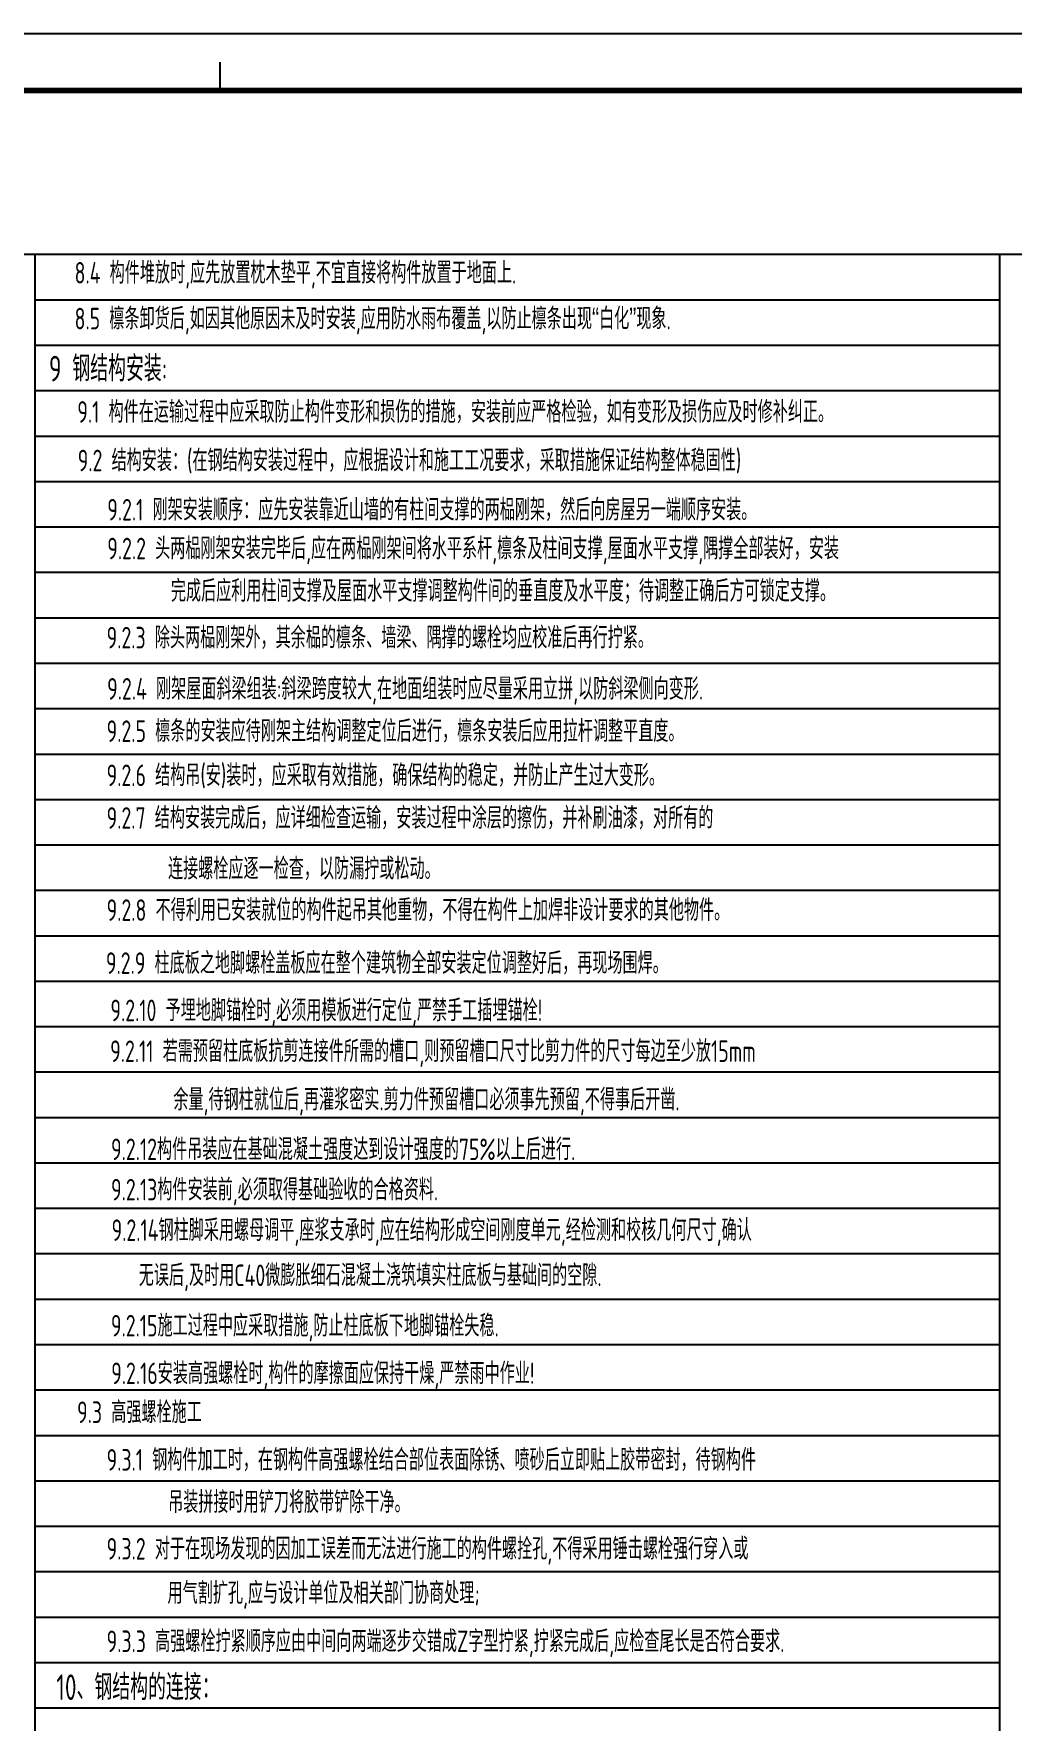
# Model space of a CAD drawing. Extents: x 899043 to 2598688, y -137197 to 211789.
# Drawn here: x 1025627 to 1051491, y 48503 to 93085 of the extents above; entities that cross this region are included whole.
import ezdxf

# ---------------------------------------------------------------- set-up
doc = ezdxf.new("R2010")
doc.units = 0
doc.header["$LTSCALE"] = 1500
doc.header["$MEASUREMENT"] = 0
for name, color, linetype in [('00-tk', 151, 'Continuous'), ('WELD_TEXT', 7, 'Continuous'), ('分格线', 40, 'Continuous')]:
    doc.layers.add(name, color=color, linetype=linetype)
doc.styles.add('TSSD_Norm', font='Tssdeng.shx', dxfattribs={"bigfont": 'hztxt.shx'})

# ---------------------------------------------------------------- blocks, each defined once
blk = doc.blocks.new('A$C67844AE1')
at = {"layer": '00-tk'}
for p, q in [((126149.9999999999, 89099.99999999988), (0, 89099.99999999988)), ((124649.9999999999, 87599.99999999988), (3750, 87599.99999999988))]:
    blk.add_line(p, q, dxfattribs=at)
at = {"layer": '00-tk', "const_width": 52.5}
blk.add_lwpolyline([(64200, 87599.99999999988), (64200, 88349.99999999988)], dxfattribs=at)
at = {"layer": '00-tk', "const_width": 150}
blk.add_lwpolyline([(3750, 87599.99999999988), (124649.9999999999, 87599.99999999988), (124649.9999999999, 1500), (3750, 1500)], close=True, dxfattribs=at)

msp = doc.modelspace()

# ---------------------------------------------------------------- linework, layer by layer
at = {"layer": '分格线', "linetype": 'Continuous'}
for p, q in [((1079446.914918613, 87256.77814438101), (972910.4567969809, 87256.77814438369)), ((1025665.111334243, 9256.778144375421), (1025665.111334239, 87256.77814437823)), ((1051165.111334248, 9256.778144375421), (1051165.11133424, 87256.77814437823)), ((1025665.111334239, 86056.77814437826), (1051165.11133424, 86056.77814437826)), ((1025665.111334239, 84856.77814437817), (1051165.11133424, 84856.77814437817)), ((1025665.111334239, 83656.7781443782), (1051165.11133424, 83656.7781443782)), ((1025665.111334239, 82456.77814437824), (1051165.11133424, 82456.77814437824)), ((1025665.111334239, 81256.77814437826), (1051165.11133424, 81256.77814437826)), ((1025665.111334239, 80056.77814437817), (1051165.11133424, 80056.77814437817)), ((1025665.111334239, 78856.7781443782), (1051165.11133424, 78856.7781443782)), ((1025665.111334239, 77656.77814437824), (1051165.11133424, 77656.77814437824)), ((1025665.111334239, 76456.77814437826), (1051165.11133424, 76456.77814437826)), ((1025665.111334239, 75256.77814437819), (1051165.11133424, 75256.77814437819)), ((1025665.111334239, 74056.77814437822), (1051165.11133424, 74056.77814437822)), ((1025665.111334239, 72856.77814437824), (1051165.11133424, 72856.77814437824)), ((1025665.111334239, 71656.77814437827), (1051165.11133424, 71656.77814437827)), ((1025665.111334239, 70456.77814437819), (1051165.11133424, 70456.77814437819)), ((1025665.111334239, 69256.77814437822), (1051165.11133424, 69256.77814437822)), ((1025665.111334239, 68056.77814437824), (1051165.11133424, 68056.77814437824)), ((1025665.111334239, 66856.77814437827), (1051165.11133424, 66856.77814437827)), ((1025665.111334239, 65656.77814437819), (1051165.11133424, 65656.77814437819)), ((1025665.111334239, 64456.77814437822), (1051165.11133424, 64456.77814437822)), ((1025665.111334239, 63256.77814437824), (1051165.11133424, 63256.77814437824)), ((1025665.111334239, 62056.77814437816), (1051165.11133424, 62056.77814437816)), ((1025665.111334243, 60856.77814437819), (1051165.11133424, 60856.77814437819)), ((1025665.111334243, 59656.77814437822), (1051165.11133424, 59656.77814437822)), ((1025665.111334243, 58456.77814437826), (1051165.11133424, 58456.77814437826)), ((1025665.111334243, 57256.77814437817), (1051165.11133424, 57256.77814437817)), ((1025665.111334243, 56056.77814437819), (1051165.11133424, 56056.77814437819)), ((1025665.111334243, 54856.77814437823), (1051165.11133424, 54856.77814437823)), ((1025665.111334243, 53656.77814437826), (1051165.11133424, 53656.77814437826)), ((1025665.111334243, 52456.77814437817), (1051165.11133424, 52456.77814437817)), ((1025665.111334243, 51256.7781443782), (1051165.11133424, 51256.7781443782)), ((1025665.111334243, 50056.77814437823), (1051165.11133424, 50056.77814437823)), ((1025665.111334243, 50056.77814437823), (1051165.11133424, 50056.77814437823)), ((1025665.111334243, 48856.77814437826), (1051165.11133424, 48856.77814437826))]:
    msp.add_line(p, q, dxfattribs=at)

# ---------------------------------------------------------------- block references
at = {"layer": 'WELD_TEXT', "linetype": 'ByBlock'}
msp.add_blockref('A$C67844AE1', (966346.9149179148, 3985.366962356144), dxfattribs=at)

# ---------------------------------------------------------------- texts
at = {"style": 'TSSD_Norm', "width": 0.7}
for s, p in [('8.4 构件堆放时,应先放置枕木垫平,不宜直接将构件放置于地面上.', (1026706.871684144, 86485.5800173711)), ('8.5 檩条卸货后,如因其他原因未及时安装,应用防水雨布覆盖,以防止檩条出现“白化”现象.', (1026706.871684144, 85274.4571432741)), ('9.1 构件在运输过程中应采取防止构件变形和损伤的措施，安装前应严格检验，如有变形及损伤应及时修补纠正。', (1026779.105259896, 82809.99151836433)), ('9.2.1 刚架安装顺序：应先安装靠近山墙的有柱间支撑的两榀刚架，然后向房屋另一端顺序安装。', (1027569.825162211, 80225.90166293555)), ('9.2.2 头两榀刚架安装完毕后,应在两榀刚架间将水平系杆,檩条及柱间支撑,屋面水平支撑,隅撑全部装好，安装', (1027569.771141845, 79201.38139985228)), ('完成后应利用柱间支撑及屋面水平支撑调整构件间的垂直度及水平度；待调整正确后方可锁定支撑。', (1029252.809784803, 78079.75937990943)), ('9.2.3 除头两榀刚架外，其余榀的檩条、墙梁、隅撑的螺栓均应校准后再行拧紧。', (1027553.325162209, 76846.22689105666)), ('9.2.4 刚架屋面斜梁组装:斜梁跨度较大,在地面组装时应尽量采用立拼,以防斜梁侧向变形.', (1027566.684955589, 75494.40467467258)), ('9.2.5 檩条的安装应待刚架主结构调整定位后进行，檩条安装后应用拉杆调整平直度。', (1027553.325162209, 74376.27899456867)), ('9.2.6 结构吊(安)装时，应采取有效措施，确保结构的稳定，并防止产生过大变形。', (1027553.325162209, 73208.68229121248)), ('9.2.7 结构安装完成后，应详细检查运输，安装过程中涂层的擦伤，并补刷油漆，对所有的', (1027553.325162209, 72082.40392537322)), ('连接螺栓应逐一检查，以防漏拧或松动。', (1029175.961852842, 70742.4084059549)), ('9.2.8 不得利用已安装就位的构件起吊其他重物，不得在构件上加焊非设计要求的其他物件。', (1027553.325162209, 69648.36560714894)), ('9.2.9 柱底板之地脚螺栓盖板应在整个建筑物全部安装定位调整好后，再现场围焊。', (1027534.408290051, 68248.64256621993)), ('9.2.10 予埋地脚锚栓时,必须用模板进行定位,严禁手工插埋锚栓!', (1027654.424138504, 66998.07187769472)), ('9.2.11 若需预留柱底板抗剪连接件所需的槽口,则预留槽口尺寸比剪力件的尺寸每边至少放15mm', (1027647.302264286, 65920.05124943797)), ('余量,待钢柱就位后,再灌浆密实.剪力件预留槽口必须事先预留,不得事后开凿.', (1029317.477478821, 64641.77142422735)), ('9.2.12构件吊装应在基础混凝土强度达到设计强度的75%%%以上后进行.', (1027670.37293005, 63328.3987631043)), ('9.2.13构件安装前,必须取得基础验收的合格资料.', (1027670.37293005, 62263.25099682339)), ('9.2.14钢柱脚采用螺母调平,座浆支承时,应在结构形成空间刚度单元,经检测和校核几何尺寸,确认', (1027684.532272937, 61192.38405814487)), ('无误后,及时用C40微膨胀细石混凝土浇筑填实柱底板与基础间的空隙.', (1028403.091954557, 59998.98404619566)), ('9.2.15施工过程中应采取措施,防止柱底板下地脚锚栓失稳.', (1027666.777076201, 58668.40296364858)), ('9.2.16安装高强螺栓时,构件的摩擦面应保持干燥,严禁雨中作业!', (1027674.122878446, 57409.62109305248)), ('9.3 高强螺栓施工', (1026773.425873594, 56382.03305218458)), ('9.3.1 钢构件加工时，在钢构件高强螺栓结合部位表面除锈、喷砂后立即贴上胶带密封，待钢构件', (1027553.325162209, 55124.23704598009)), ('吊装拼接时用铲刀将胶带铲除干净。', (1029180.494112818, 54006.98970353133)), ('9.3.2 对于在现场发现的因加工误差而无法进行施工的构件螺拴孔,不得采用锤击螺栓强行穿入或', (1027553.325162209, 52775.24249897531)), ('用气割扩孔,应与设计单位及相关部门协商处理;', (1029164.192393187, 51604.82273380368)), ('9.3.3 高强螺栓拧紧顺序应由中间向两端逐步交错成Z字型拧紧,拧紧完成后,应检查尾长是否符合要求.', (1027553.325162209, 50330.4023149656))]:
    msp.add_text(s, height=570, dxfattribs=at).set_placement(p)
at = {"color": 241, "style": 'TSSD_Norm', "width": 0.7}
for s, p in [('9 钢结构安装:', (1026028.481449633, 83902.02269450674)), ('10、钢结构的连接：', (1026224.714009246, 49065.29768676027))]:
    msp.add_text(s, height=675, dxfattribs=at).set_placement(p)
at = {"color": 4, "style": 'TSSD_Norm', "width": 0.7}
msp.add_text('9.2 结构安装：(在钢结构安装过程中，应根据设计和施工工况要求，采取措施保证结构整体稳固性)', height=570, dxfattribs=at).set_placement((1026789.925873595, 81526.59393483959))

doc.saveas('drawing.dxf')
